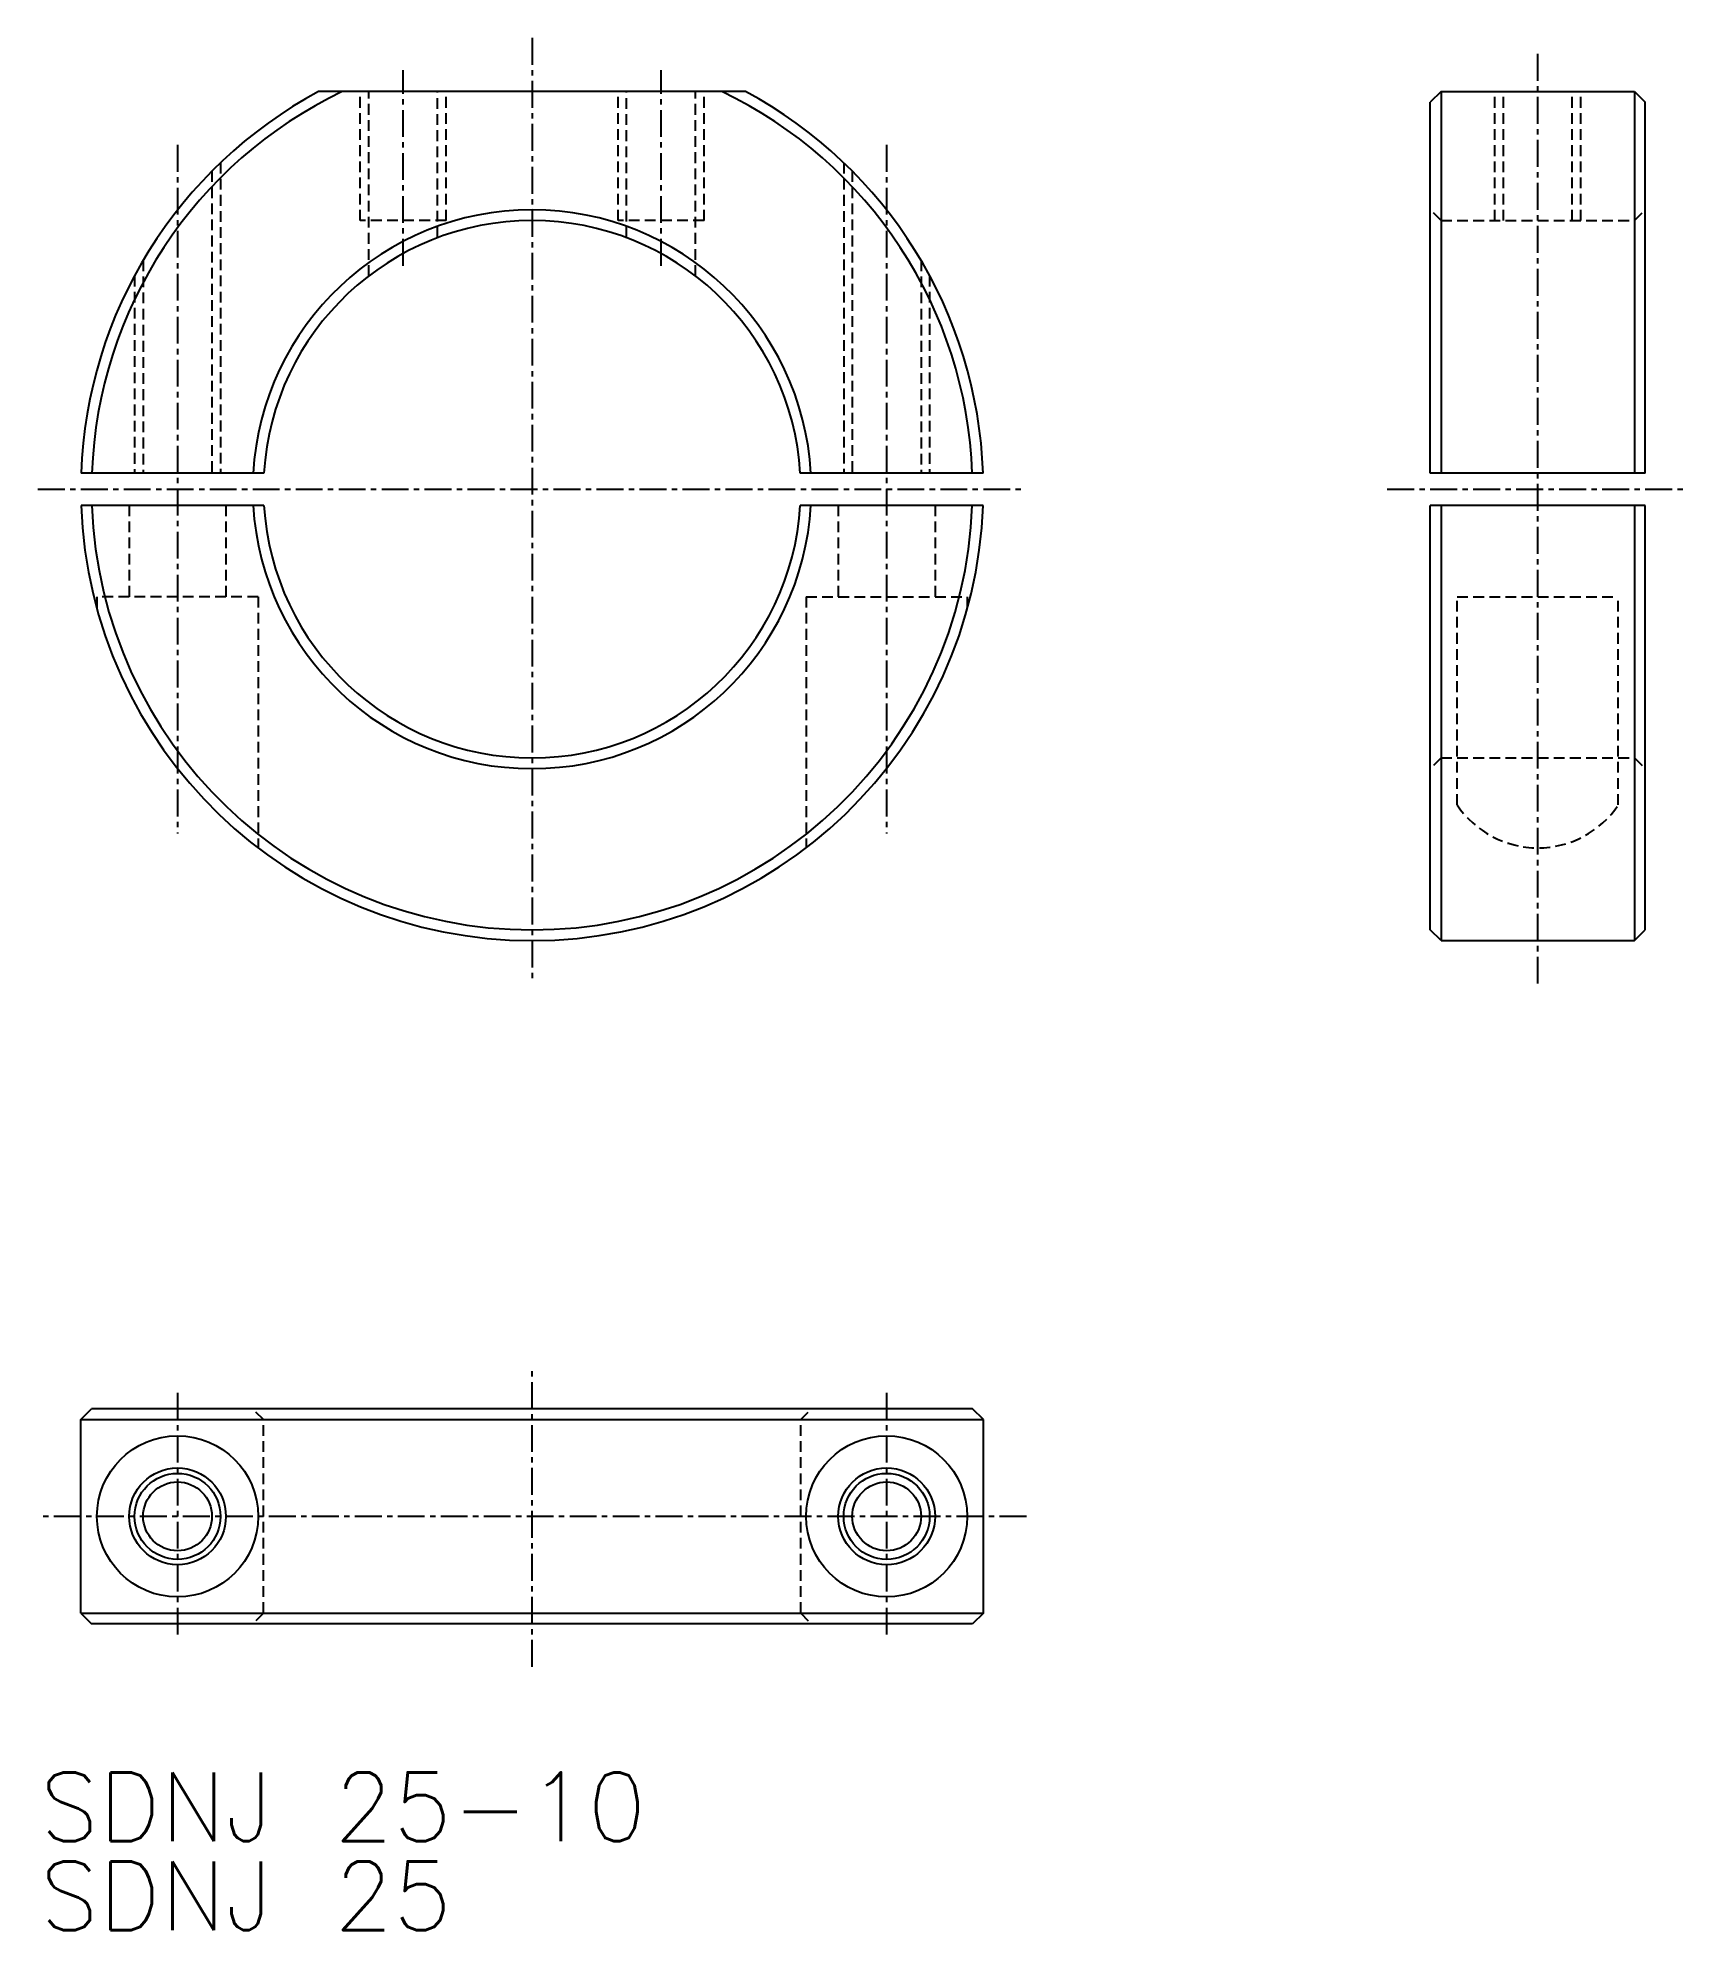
# Model space of a CAD drawing. Extents: x 1381.8 to 1458.6, y -217.8 to -129.8.
import ezdxf

# ---------------------------------------------------------------- set-up
doc = ezdxf.new("R2010")
doc.units = 0
doc.linetypes.add('CENTER', pattern=[2, 1.25, -0.25, 0.25, -0.25])
doc.linetypes.add('DASHED', pattern=[0.75, 0.5, -0.25])
doc.layers.get('0').update_dxf_attribs({"linetype": 'CONTINUOUS'})
doc.layers.add('CENTER', color=1, linetype='CENTER')
doc.styles.get("Standard").update_dxf_attribs({"font": 'txt.shx', "bigfont": 'bigfont.shx'})

msp = doc.modelspace()

# ---------------------------------------------------------------- linework, layer by layer
at = {"color": 7, "linetype": 'CONTINUOUS'}
for p, q in [((1414.713, -132.28), (1394.838, -132.28)), ((1392.298, -150.03), (1383.789, -150.03)), ((1425.762, -150.03), (1417.253, -150.03)), ((1456.574, -150.03), (1446.574, -150.03)), ((1392.298, -151.53), (1383.789, -151.53)), ((1425.762, -151.53), (1417.253, -151.53)), ((1456.574, -151.53), (1446.574, -151.53))]:
    msp.add_line(p, q, dxfattribs=at)
at = {"color": 3, "linetype": 'DASHED'}
for p, q in [((1396.776, -138.28), (1396.776, -132.28)), ((1397.176, -140.856), (1397.176, -132.28)), ((1400.376, -139.08), (1400.376, -132.28)), ((1400.776, -138.28), (1400.776, -132.28)), ((1408.776, -138.28), (1408.776, -132.28)), ((1409.176, -139.08), (1409.176, -132.28)), ((1412.376, -140.856), (1412.376, -132.28)), ((1412.776, -138.28), (1412.776, -132.28)), ((1449.574, -138.28), (1449.574, -132.28)), ((1449.974, -138.28), (1449.974, -132.28)), ((1453.174, -138.28), (1453.174, -132.28)), ((1453.574, -138.28), (1453.574, -132.28)), ((1389.876, -135.982), (1389.876, -150.03)), ((1390.276, -135.589), (1390.276, -150.03)), ((1419.276, -135.589), (1419.276, -150.03)), ((1419.676, -135.982), (1419.676, -150.03)), ((1447.074, -138.28), (1446.574, -137.78)), ((1456.074, -138.28), (1456.574, -137.78)), ((1400.776, -138.28), (1396.776, -138.28)), ((1412.776, -138.28), (1408.776, -138.28)), ((1447.074, -138.28), (1456.074, -138.28)), ((1386.276, -140.843), (1386.276, -150.03)), ((1386.676, -140.131), (1386.676, -150.03)), ((1422.876, -140.131), (1422.876, -150.03)), ((1423.276, -140.843), (1423.276, -150.03)), ((1386.026, -151.53), (1386.026, -155.78)), ((1390.526, -151.53), (1390.526, -155.78)), ((1419.026, -151.53), (1419.026, -155.78)), ((1423.526, -151.53), (1423.526, -155.78)), ((1392.026, -155.78), (1384.526, -155.78)), ((1384.526, -155.78), (1384.526, -156.342)), ((1392.026, -155.78), (1392.026, -167.466)), ((1417.526, -155.78), (1417.526, -167.466)), ((1417.526, -155.78), (1425.026, -155.78)), ((1425.026, -155.78), (1425.026, -156.342)), ((1447.824, -155.78), (1455.324, -155.78)), ((1447.824, -165.466), (1447.824, -155.78)), ((1455.324, -165.466), (1455.324, -155.78)), ((1447.074, -163.28), (1446.574, -163.78)), ((1447.074, -163.28), (1456.074, -163.28)), ((1456.074, -163.28), (1456.574, -163.78)), ((1392.276, -194.067), (1391.776, -193.567)), ((1417.276, -194.067), (1417.776, -193.567)), ((1392.276, -203.067), (1392.276, -194.067)), ((1417.276, -203.067), (1417.276, -194.067)), ((1392.276, -203.067), (1391.776, -203.567)), ((1417.276, -203.067), (1417.776, -203.567))]:
    msp.add_line(p, q, dxfattribs=at)
for p, q in [((1447.074, -132.28), (1446.574, -132.78)), ((1446.574, -150.03), (1446.574, -132.78)), ((1447.074, -132.28), (1456.074, -132.28)), ((1447.074, -132.28), (1447.074, -150.03)), ((1456.074, -132.28), (1456.574, -132.78)), ((1456.074, -132.28), (1456.074, -150.03)), ((1456.574, -150.03), (1456.574, -132.78)), ((1446.574, -171.28), (1446.574, -151.53)), ((1447.074, -151.53), (1447.074, -171.78)), ((1456.074, -151.53), (1456.074, -171.78)), ((1456.574, -171.28), (1456.574, -151.53)), ((1447.074, -171.78), (1446.574, -171.28)), ((1456.074, -171.78), (1456.574, -171.28)), ((1447.074, -171.78), (1456.074, -171.78)), ((1383.776, -194.067), (1384.276, -193.567)), ((1425.276, -193.567), (1384.276, -193.567)), ((1425.776, -194.067), (1425.276, -193.567)), ((1383.776, -203.067), (1383.776, -194.067)), ((1383.776, -194.067), (1425.776, -194.067)), ((1425.776, -203.067), (1425.776, -194.067)), ((1383.776, -203.067), (1384.276, -203.567)), ((1383.776, -203.067), (1425.776, -203.067)), ((1425.776, -203.067), (1425.276, -203.567)), ((1425.276, -203.567), (1384.276, -203.567))]:
    msp.add_line(p, q)
for centre in [(1388.276, -198.567), (1421.276, -198.567)]:
    msp.add_circle(centre, 3.75)
at = {"color": 7, "linetype": 'CONTINUOUS'}
for centre, radius in [((1388.276, -198.567), 2.25), ((1421.276, -198.567), 2.25), ((1388.276, -198.567), 1.6), ((1421.276, -198.567), 1.6)]:
    msp.add_circle(centre, radius, dxfattribs=at)
at = {"color": 3, "linetype": 'CONTINUOUS'}
for centre in [(1388.276, -198.567), (1421.276, -198.567)]:
    msp.add_circle(centre, 2, dxfattribs=at)
at = {"color": 7, "linetype": 'CONTINUOUS'}
for radius, start, end in [(21, 118.24254, 177.95329), (20.5, 115.51946, 177.90335), (20.5, 2.09665, 64.48054), (21, 2.04671, 61.75746), (13, 3.30736, 176.69264), (12.5, 3.43981, 176.56019), (21, 182.04671, 357.95329), (20.5, 182.09665, 357.90335), (13, 183.30736, 270), (12.5, 183.43981, 270), (12.5, 270, 356.56019), (13, 270, 356.69264)]:
    msp.add_arc((1404.776, -150.78), radius, start, end, dxfattribs=at)
at = {"color": 3, "linetype": 'DASHED'}
msp.add_arc((1451.574, -162.951), 4.516, 213.85503, 326.14497, dxfattribs=at)
at = {"layer": 'CENTER', "color": 1, "linetype": 'CENTER'}
for p, q in [((1404.776, -129.78), (1404.776, -173.78)), ((1451.574, -173.78), (1451.574, -130.28)), ((1398.776, -140.388), (1398.776, -131.28)), ((1410.776, -140.388), (1410.776, -131.28)), ((1388.276, -134.756), (1388.276, -166.803)), ((1421.276, -134.756), (1421.276, -166.803)), ((1381.776, -150.78), (1427.776, -150.78)), ((1444.574, -150.78), (1458.574, -150.78)), ((1404.776, -205.567), (1404.776, -191.567)), ((1388.276, -192.817), (1388.276, -204.317)), ((1421.276, -192.817), (1421.276, -204.317)), ((1427.776, -198.567), (1381.776, -198.567))]:
    msp.add_line(p, q, dxfattribs=at)

# ---------------------------------------------------------------- texts
for s, p in [('SDNJ 25-10', (1381.871, -213.678)), ('SDNJ 25', (1381.871, -217.819))]:
    msp.add_text(s, height=3.2).set_placement(p)

doc.saveas('drawing.dxf')
